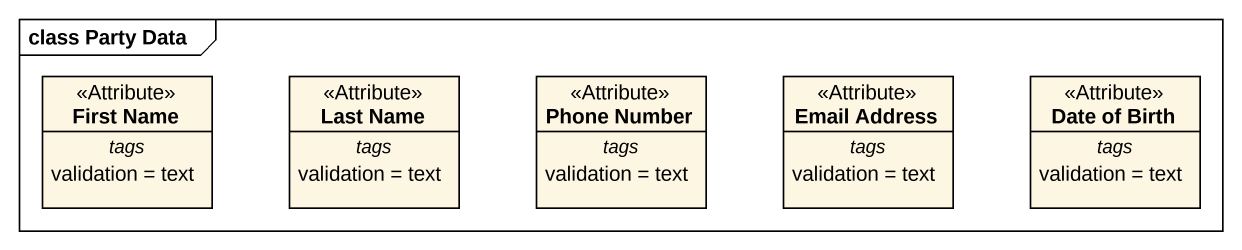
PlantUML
@startuml
mainframe class Party Data
hide circle
hide empty members
class "First Name" as First_Name <<Attribute>> {
  -- tags --
  validation = text
}
class "Last Name" as Last_Name <<Attribute>> {
  -- tags --
  validation = text
}
class "Phone Number" as Phone_Number <<Attribute>> {
  -- tags --
  validation = text
}
class "Email Address" as Email_Address <<Attribute>> {
  -- tags --
  validation = text
}
class "Date of Birth" as Date_of_Birth <<Attribute>> {
  -- tags --
  validation = text
}
@enduml
